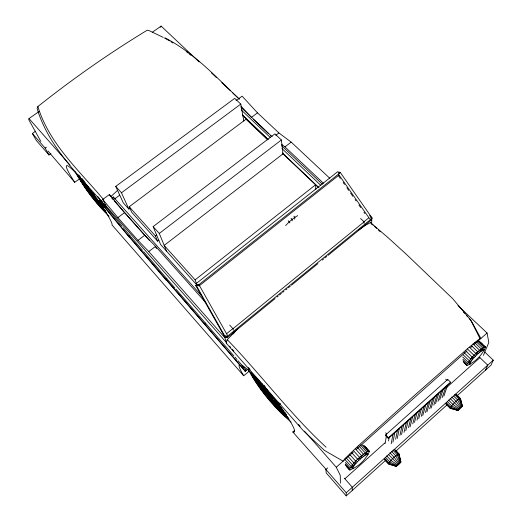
<?xml version="1.0" encoding="UTF-8"?>
<svg xmlns="http://www.w3.org/2000/svg" width="522" height="522" viewBox="0 0 522 522"><rect width="100%" height="100%" fill="white"/><g stroke="black" fill="none" stroke-linecap="round" stroke-linejoin="round"><path stroke-width="0.78" d="M386.006 459.98L346.223 495.9L346.249 492.768L325.904 469.487L327.718 467.875M445.925 403.995L450.192 408.321L457.853 410.436L459.751 409.091L462.368 406.168L460.332 398.345L456.567 394.58M462.368 406.168L460.332 398.345C456.195 400.381 452.815 404.172 450.173 407.936L450.192 408.321L450.708 408.217M272.256 399.304C273.822 398.423 271.838 400.27 269.822 397.007C269.026 395.454 265.835 393.425 266.873 391.683M352.219 490.484L352.343 487.274L344.298 478.132M364.036 223.442L364.102 221.85L360.578 218.516M370.366 217.596L371.56 218.711L371.488 219.906L328.018 255.388M371.553 224.232L371.932 217.759L369.556 215.534M272.477 399.33L269.92 395.252L266.481 392.015M105.712 204.624L105.561 206.151C79.827 176.071 48.8 147.602 37.108 108.498L37.878 106.527C72.636 78.92 109.307 53.231 147.243 30.191L148.822 30.478L163.262 37.408M385.693 434.852L385.575 435.55L388.322 438.5L450.251 382.998L450.538 382.169L447.732 379.377L385.693 434.852L388.44 437.808L388.322 438.5M285.743 416.804L281.86 411.284L284.236 412.817L288.96 418.912C281.208 414.142 275.557 406.671 269.522 399.989L269.73 398.73C264.654 392.015 258.292 385.608 255.656 377.478L253.177 374.535M385.112 443.576L386.711 433.939L385.667 432.816M294.61 219.116L294.93 217.282L297.697 215.638M388.551 440.927L389.262 436.94M391.193 443.772L393.007 434.304M392.955 442.186L394.834 432.66M470.531 363.58L467.464 365.413L466.648 365.146C470.733 357.648 477.61 350.51 485.316 346.836L485.316 347.893L483.927 350.197M395.63 439.263L397.477 430.298M484.011 349.76C478.08 352.618 472.795 358.099 469.617 363.873L469.793 364.115C475.705 361.198 480.932 355.782 484.155 350.027L482.994 348.781M397.235 438.428L399.304 428.66M399.937 435.394L401.933 426.304M103.506 210.373L100.831 206.046L103.252 208.245L106.762 213.335L101.49 208.258L94.456 200.043L91.963 196.892L92.172 195.946L84.571 185.277M401.522 434.578L403.754 424.673M404.048 432.307L406.377 422.318M405.79 430.735L408.184 420.693M408.504 427.694L410.801 418.35M410.051 426.905L412.608 416.732M39.013 111.545L29.004 118.553L28.73 119.636L40.84 141.39M412.765 423.857L415.218 414.396M414.468 422.442L417.019 412.778M416.98 420.184L419.616 410.449M353.237 468.358L350.092 470.015L349.348 469.578C353.694 461.82 360.976 455.21 368.819 451.047L369.452 451.589L367.599 454.832M418.716 418.624L421.417 408.837M421.215 416.38L424.008 406.521M352.578 468.697L352.448 468.384C355.815 462.407 361.413 457.324 367.455 454.101L367.951 454.499C364.415 460.358 358.888 466.048 352.578 468.697L351.606 467.601M422.729 415.584L425.795 404.915M425.443 412.582L428.379 402.599M426.937 411.799L430.167 400.994M237.849 328.834L227.246 339.646L226.189 343.117L303.497 430.891L324.469 450.421L343.091 461.167L344.742 458.779L358.033 446.069L414.318 395.532L468.221 348.043L479.927 338.484L480.906 338.491L471.366 321.004L469.258 318.609M429.658 408.798L432.745 398.691M431.107 408.119L434.526 397.092M433.815 405.157L437.09 394.789M435.524 403.617L438.865 393.203M437.997 401.398L441.423 390.906M439.707 399.859L443.198 389.321M447.452 380.205L447.732 379.377M442.173 397.647L445.749 387.03M443.876 396.113L447.511 385.451M483.411 355.397L488.82 342.465L487.072 332.997L457.983 305.605M485.551 370.098L487.75 365.159L479.692 357.413M484.631 351.919L493.27 360.173L491 365.178L457.194 395.702M255.656 377.478L255.884 377.021M396.257 466.387C400.824 459.765 403.558 461.376 396.257 466.387L388.642 464.025L384.982 460.026M457.853 410.436L459.758 408.015L462.375 405.992M90.985 195.039L91.768 193.753L92.257 194.393L91.467 195.672L90.985 195.039L91.618 194.569M160.202 27.314L161.122 26.1L199.117 61.877M473.996 357.759L472.971 356.774L471.718 358.164L470.622 359.469L471.647 360.461M285.632 225.582L289.266 221.785L294.93 217.282L293.873 216.238M284.236 412.817L285.273 412.608M371.292 219.044L372.179 218.196L340.266 172.43L338.954 172.11M267.597 396.837L268.934 395.578L269.528 396.302L268.178 397.555L267.597 396.837L268.288 396.257M338.882 173.722L340.266 172.43M110.768 196.677L117.476 190.465M361.909 457.722L360.917 456.626L359.397 457.944L357.864 459.36L358.849 460.456M482.915 350.047L481.891 349.068L478.583 351.43L475.77 353.942L476.795 354.934M395.656 451.262L446.936 404.961M346.249 492.768L493.27 360.173M388.44 437.808L450.538 382.169M344.859 478.778L384.838 442.93M446.623 387.526L479.94 357.655M340.416 483.15L340.253 475.307L336.272 467.242L350.255 454.792M350.98 454.147L353.414 451.98M356.337 449.377L467.007 350.862M470.655 347.613L472.403 346.053M474.224 344.435L487.072 332.997M326.38 469.689L292.803 431.981L294.643 430.389M283.355 412.674L274.474 401.255L283.355 412.674L284.059 412.073L283.1 410.814M272.719 399.8L278.715 409.059L279.414 408.465L277.717 405.757M274.18 401.359L281.025 411.095L281.41 411.401L282.108 410.801M271.531 398.58L275.466 405.816L276.158 405.222L274.141 401.235M276.588 405.999L277.169 405.509M268.178 397.555L268.869 396.968M270.683 396.218L271.081 395.878L269.522 393.979L267.492 391.95L267.094 392.283M269.822 397.007L270.213 396.674M270.585 397.849L270.977 397.516M271.368 397.144L271.76 396.811L271.081 395.878M271.277 398.54L271.668 398.208M271.916 397.973L272.314 397.633L271.76 396.811M271.845 399.036L272.699 398.306L272.314 397.633M270.416 397.823L271.283 401.222L271.877 401.894L272.569 401.307L272.053 399.265M268.249 394.71L264.608 393.073L264.067 392.361L264.758 391.774L266.213 392.427M266.468 392.25L267.088 391.689M266.664 392.714L267.062 392.387M267.662 392.779L268.06 392.446M267.049 393.386L267.447 393.053M268.354 393.471L268.752 393.138M267.603 394.208L267.995 393.875M269.124 394.312L269.522 393.979M268.275 395.121L268.667 394.795M271.283 400.152L267.669 395.839L268.249 395.35M269.92 395.252L270.318 394.913M267.088 393.157L260.928 388.068L261.626 387.481L264.784 389.934M256.596 381.119L265.404 390.567L256.596 381.119L257.294 380.531L259.441 382.776M265.757 391.174L266.116 391.748L258.742 384.805L258.383 384.238L259.075 383.65M265 389.699L255.767 379.2L256.393 378.326M79.364 178.968L74.731 182.282A37.48 4.104 52.8 0 1 79.018 176.534A37.48 4.104 52.8 0 1 112.086 224.467L112.067 225.041L243.696 375.755L249.32 371.07M246.025 369.85L246.253 370.594L245.255 371.423L245.02 370.685L246.025 369.85L238.097 360.728M275.101 298.591L227.22 337.675L226.907 336.742L371.56 218.711M276.993 297.051L278.252 296.02M279.511 294.989L281.404 293.449M282.663 292.418L283.922 291.393M285.808 289.847L287.074 288.823M288.333 287.792L290.219 286.245M291.478 285.221L317.937 263.617M322.348 260.021L323.607 258.99M324.867 257.959L326.759 256.419M226.483 333.806L232.799 328.664M363.462 222.183L368.512 218.072M233.406 330.132L232.962 328.723L364.102 221.85M226.6 342.784L224.865 337.721L226.626 336.285M205.342 323.014L204.35 323.81L204.67 324.632M361.407 456.235L363.26 454.806M198.967 286.036L338.948 175.138M283.022 154.179L281.378 139.974L274.892 133.867L153.135 226.62L160.561 244.466L197.088 285.24L195.111 279.857L315.529 184.821L315.81 189.603M196.233 283.557L337.786 171.627L339.574 173.284L197.923 285.443L196.233 283.557L196.644 284.66M174.863 287.929L166.844 278.696L165.872 279.453L245.255 371.423M282.983 153.866L164.176 245.405L195.111 279.857M267.721 139.916L245.979 119.231L129.221 206.771L131.661 212.213L157.611 241.171L158.903 240.185M155.589 246.338L144.705 235.259L124.543 212.617L109.411 194.523L102.762 199.45L117.887 217.615L137.978 240.388L148.783 251.565L155.589 246.338L205.922 302.825M281.743 144.457L284.96 146.891L291.185 142.108L329.773 178.263M157.611 241.171L155.419 235.951L156.711 234.959M166.505 251.102L159.288 233.432L281.378 139.974M137.978 240.388L144.705 235.259M275.812 135.296L278.898 132.94L291.185 142.108M142.539 250.384L129.854 235.618L128.895 236.349L166.264 280.353M243.807 121.052L240.786 104.074L234.704 98.338L115.74 186.393L123.251 202.823L128.849 209.068L130.148 208.095M117.887 217.615L124.543 212.617M278.898 132.94L257.483 112.843L251.376 117.43L240.955 106.057M96.087 198.908L101.823 207.475L102.756 207.254M114.52 199.012L119.74 195.124M98.371 202.105L97.836 202.497L99.5 204.343M97.425 202.934L93.895 196.403L96.975 202.425L97.425 202.934L98.064 202.464M236.022 100.668L242.123 96.146L257.483 112.843M100.655 205.263L100.015 205.74L94.854 197.466L99.63 205.342L100.27 204.865M201.531 295.791L113.313 196.944L111.76 198.099L113.378 199.919M128.849 209.068L121.489 192.775L240.786 104.074M94.821 196.461C93.869 197.916 92.57 194.53 91.735 194.125L92.094 193.864M94.319 196.938L94.678 196.67M94.469 196.944L94.834 196.677M94.508 199.508L92.844 195.137L94.025 198.915L94.508 199.508L95.148 199.032C96.237 197.518 86.828 186.113 90.534 192.461M129.358 237.321L99.173 200.565L100.133 199.854L122.168 226.372M96.975 202.425L97.614 201.949M90.058 191.724L90.867 191.124M90.972 191.711L91.337 191.443L93.249 193.871L94.639 196.037L94.273 196.305M91.598 192.455L91.963 192.187M91.467 193.016L91.102 193.277L89.673 191.293L87.853 187.75L89.458 188.879M92.25 193.284L92.616 193.016M92.89 194.138L93.249 193.871M91.467 195.672L92.107 195.202M92.74 194.68L92.381 194.947L94.058 197.009L96.668 199.254L95.728 197.062L92.727 192.748M86.998 188.527L92.348 195.815L92.883 195.424M93.464 194.96L93.823 194.693M93.001 195.685L93.366 195.417M93.334 195.737L93.98 195.261M93.934 195.704L94.299 195.437M93.555 196.285L93.921 196.018M94.006 196.716L94.365 196.448M89.817 191L90.215 191.6L85.765 187.796L85.36 187.202L86.006 186.732L88.231 188.625L81.765 181.31L81.556 180.906L82.202 180.429M88.029 191.052L91.2 192.983L88.486 191.685L88.029 191.052L88.668 190.582M89.51 190.471L89.875 190.204M89.66 190.465L90.025 190.197M89.53 190.693L89.895 190.426M88.486 191.685L89.125 191.215M89.967 190.687L90.332 190.419M89.719 191.117L90.078 190.856M90.417 191.111L90.776 190.843M81.765 181.31L82.411 180.834M83.422 181.728L82.881 182.119L81.282 179.033M83.155 183.744L89.386 190.334L83.155 183.744L83.801 183.274L87.03 186.582M87.879 187.855L80.766 179.15L81.334 178.413M80.766 179.15L81.419 178.674M35.679 131.166L32.384 133.495L36.325 140.49L48.964 154.982L50.928 153.579M48.964 154.982L45.14 148.098L46.465 147.152M152.444 32.168L161.122 26.1M196.794 284.725L195.665 285.482L224.714 336.912L225.739 337.688L226.835 336.925M358.301 230.248L365.746 225.106L370.483 222.62L388.479 238.032L406.912 254.84L452.77 298.741L470.596 320.006L479.927 338.484M195.665 285.482L196.637 286.134L198.334 284.992M255.793 378.359L250.899 372.793L252.687 376.734L258.37 385.608L266.527 396.355L267.479 396.002M80.89 181.225L83.879 184.201L81.106 179.17L77.145 174.452L84.832 187.176L89.49 193.649L90.319 193.512M292.803 431.981L293.586 432.19A43.45 5.39 50.8 0 0 276.653 402.051A43.45 5.39 50.8 0 0 241.745 365.172M451.445 408.432L458.075 410.39M457.853 410.272L450.173 407.936L445.892 403.604M396.191 466.27L388.479 463.764L384.283 459.177M263.63 392.694L265.3 393.242M396.544 466.283L388.479 463.764C391.069 459.778 394.743 456.13 398.945 453.892L400.909 461.99M458.075 409.901L450.656 407.095L446.362 402.756M396.361 465.95L388.844 463.027L384.636 458.433M264.067 392.361L267.695 393.993M89.347 190.902L90.704 191.541M87.096 190.386L88.518 191.059M164.704 38.099L169.559 40.86M458.492 409.365L451.589 405.888L447.289 401.542M396.74 465.441L389.686 461.892L385.471 457.292M283.394 412.093L284.431 412.648M164.887 37.806C193.903 52.663 216.082 77.015 239.396 99.193M260.889 389.086L263.238 390.528M170.903 41.714L172.919 43M103.252 208.245L105.796 211.169M397.301 464.808L390.945 460.456L386.717 455.856M459.073 408.713L452.894 404.419L448.581 400.074M291.119 422.102C273.782 407.349 258.677 389.229 247.989 369.106M84.832 187.176L86.822 188.657M258.37 385.608L261.346 387.918M260.928 388.068L266.611 392.492M272.895 397.379L274.109 398.319M273.371 398.058L274.585 398.997M186.367 51.587L188.227 53.127M189.466 54.151L190.706 55.182M278.878 408.628L281.325 410.827M85.36 187.202L89.255 190.523M109.085 216.284C95.656 203.345 84.29 188.122 75.161 171.875M256.132 382.339L259.669 385.464M82.744 184.096L85.262 186.347M370.483 222.62L373.106 225.041M260.217 384.714L263.623 387.911M279.068 408.465L280.451 409.75M211.436 72.891L216.63 77.785M221.83 82.678L230.496 90.828M232.805 93.001L239.148 98.978M374.294 226.156L376.662 228.388M378.437 230.058L380.218 231.729M258.383 384.238L265.189 390.639M273.874 398.808L276.653 401.425M274.233 399.382L278.128 403.049M284.96 146.891L323.457 183.261M240.87 107.16L272.158 136.757M281.606 145.69L322.335 184.227M253.685 119.616L268.112 133.273M270.422 135.459L271.577 136.549M241.203 109.907L270.115 137.306M281.913 148.489L320.854 185.401M242.378 114.886L268.301 139.531M282.441 152.979L318.975 187.705M242.449 115.284L263.401 135.211M263.643 135.439L267.766 139.361M282.487 153.357L317.715 186.856M479.835 341.623L485.316 346.836M481.121 343.032L482.217 344.076M484.403 346.158L485.499 347.195M397.986 464.11L388.251 454.277M478.733 341.088L484.775 346.836M477.291 340.912L483.894 347.195M476.097 341.603L482.706 347.906M483.137 349.055L484.155 350.027M482.569 348.787L483.594 349.766M474.642 342.621L481.258 348.944M480.971 349.616L482.002 350.595M472.984 343.926L479.607 350.262M479.855 350.412L480.886 351.397M326.106 447.217C290.239 414.161 261.098 374.692 227.246 339.646M478.583 351.43L479.614 352.415M471.744 345.995L477.806 351.808M477.206 352.624L478.23 353.609M469.33 347.176L475.947 353.531M474.341 355.345L475.366 356.337M467.477 348.996L474.08 355.358M254.221 379.357L258.246 383.233M465.709 350.843L472.299 357.211M471.718 358.164L472.736 359.156M464.091 352.657L470.668 359.025M470.759 361.622L469.741 360.637L469.095 361.622L470.107 362.607M463.236 354.888L469.252 360.722M459.758 408.015L450.114 398.501M469.728 363.364L468.71 362.379L468.606 362.888L469.793 364.115M469.226 363.103L470.237 364.082M462.649 356.931L468.103 362.235M462.916 359.273L467.268 363.508M462.981 360.793L466.779 364.486M463.406 361.981L466.648 365.146M464.182 362.829L466.877 365.459M291.028 218.313L292.079 219.357L292.248 220.845M288.216 220.734L289.906 222.855M445.69 379.187L446.754 380.251M456.574 394.991L460.326 398.749M455.53 394.117L459.836 398.423L462.159 406.038M454.577 394.671L458.89 398.991L461.735 406.299M453.807 396.198L457.585 399.989L461.161 406.742M451.726 396.974L456.045 401.314L460.476 407.336M252.687 376.734L257.105 381.275M99.63 205.342L100.015 205.74M274.585 399.989L279.622 405.281M274.8 400.426L279.283 405.131M79.318 178.615L82.704 182.256M395.245 449.905L398.945 453.892L400.85 461.872M395.395 450.199L399.082 454.173M394.071 449.54L398.299 454.101L400.563 461.97M392.975 450.218L397.209 454.792L400.08 462.283M391.539 451.308L395.78 455.895L399.447 462.779M389.914 452.711L394.149 457.305L398.723 463.412M251.571 374.522L256.282 379.638M364.584 445.925L369.328 451.138M365.772 447.543L368.93 451.008M363.534 445.246L368.819 451.047M362.118 444.92L367.945 451.328M360.369 444.959L366.738 451.961M366.868 453.076L367.847 454.16M366.966 453.422L367.951 454.499M366.47 453.011L367.455 454.101M365.791 453.233L366.777 454.316M358.868 445.912L365.243 452.933M364.858 453.722L365.844 454.812M357.139 447.165L363.514 454.205M363.703 454.473L364.695 455.569M362.372 455.458L363.364 456.548M355.241 448.672L361.622 455.732M153.135 226.62L159.288 233.432M115.74 186.393L121.489 192.775M353.792 450.962L359.638 457.448M359.397 457.944L360.382 459.047M351.808 452.789L357.648 459.282M92.172 195.946L99.324 204.474M129.221 206.771L155.419 235.951M356.389 460.809L357.374 461.911M349.362 454.081L355.723 461.174M356.004 463.34L355.019 462.244L353.818 463.595L354.803 464.697M272.197 401.209L274.435 403.708M348.128 456.528L353.949 463.034M229.726 325.095L232.962 328.723M353.812 465.924L352.833 464.821L352.096 465.872L353.074 466.968M346.582 458.29L352.383 464.795M351.639 466.701L352.611 467.803M345.31 459.889L351.104 466.394M114.462 201.133L149.618 240.603M155.563 247.284L156.646 248.498M351.469 467.288L352.448 468.384M345.42 462.44L350.151 467.751M345.368 464.11L349.557 468.828M348.533 468.26L350.092 470.015M345.172 464.874L349.348 469.578M346.406 466.459L349.531 469.983M225.641 335.313L226.907 336.742M226.378 336.729L227.22 337.675M148.783 251.565L224.865 337.721M29.004 118.553L69.974 165.043M78.6 174.831L80.218 176.664M81.837 178.498L83.99 180.945M97.464 196.239L99.624 198.686M100.7 199.913L102.319 201.746M105.013 204.807L226.842 343.058M229.536 346.119L230.613 347.339M232.231 349.172L233.849 351.012M248.407 367.527L250.025 369.361M264.041 385.269L265.117 386.489M279.668 403.01L280.751 404.23M298.538 424.419L300.157 426.252M304.47 431.146L336.272 467.242M463.471 312.032L464.521 313.226M466.629 315.621L467.679 316.815M83.279 181.656L84.897 183.496M262.044 384.747L263.068 385.915M78.059 176.338L81.771 180.56M81.556 180.906L88.557 188.866M255.689 378.92L264.928 389.425M274.97 400.844L283.955 411.055M275.035 401.111L282.428 409.516M103.8 199.893C79.435 170.733 49.264 143.981 37.878 106.527M32.384 133.495L45.14 148.098M346.223 495.9L326.204 472.939L325.904 469.487M175.934 289.155L233.869 355.86M234.926 357.074L237.04 359.508M242.515 366.287L243.585 367.514M245.183 369.361L246.253 370.594M245.02 370.685L128.895 236.349L99.173 200.565M143.596 251.617L166.844 278.696M269.73 398.73L271.094 400.315M96.955 201.466L92.348 195.815M48.031 151.034L74.757 182.328M90.821 190.393L91.565 191.274M123.192 227.605L129.854 235.618M266.527 396.355L269.522 399.989M270.416 394.182L271.016 394.919M280.177 406.136L281.162 407.343M265.019 389.118L255.741 377.804L264.935 389.21M275.016 401.314L284.405 412.772L274.924 401.392M81.837 179.033L82.854 180.279M80.682 178.889L88.388 188.481M97.033 198.915L100.113 202.686M98.129 200.415L101.725 204.813M284.934 412.935L286.428 414.788M79.351 176.41L81.106 179.17M267.669 395.839L263.434 390.371M81.562 179.098L88.283 188.018L81.04 178.563M102.377 206.262L96.603 198.725L103.761 208.219M271.714 395.8L272.275 396.531M280.699 407.675L281.658 408.935M257.255 378.502L265.45 389.229M257.026 378.411L265.209 389.125M89.49 193.649L91.963 196.892M90.684 192.748L91.807 194.256M283.198 412.263L287.55 418.135M262.957 389.712L259.865 385.308M84.068 181.649L85.445 183.555M86.358 184.827L88.642 188.005M84.355 182.211L85.269 183.483M86.182 184.749L88.466 187.927M280.281 408.204L281.652 410.155M261.522 383.115L266.187 389.751M274.102 401.007L281.41 411.401M262.083 384.159L265.815 389.464M338.497 175.816L340.351 178.459M343.13 182.426L344.513 184.41M346.83 187.718L348.683 190.367M350.53 193.01L352.846 196.318M355.162 199.626L356.089 200.95M358.862 204.918L360.715 207.56M363.951 212.193L364.878 213.511M338.419 174.152L369.935 219.233M87.089 185.271L87.937 186.543M95.937 198.504L102.116 207.736M87.22 185.662L88.499 187.568M280.255 409.92L283.577 414.951M102.149 207.319L105.281 212.076M265.143 387.389L267.186 390.652M273.626 400.935L278.715 409.059M264.661 386.939L266.703 390.195M243.696 375.755L243.67 375.709A43.45 5.39 50.8 0 1 239.507 364.624M281.11 412.634L278.415 408.197L276.399 406.168L278.409 409.907M98.671 201.981L99.461 203.293M99.682 205.107L101.49 208.258M196.637 286.134L225.739 337.688M198.902 284.614L227.527 335.457M266.749 389.184L267.819 391.278M97.04 200.455L97.718 201.792M97.66 202.627L99.271 205.792M267.316 389.777L268.386 391.872M272.425 399.839L275.466 405.816M102.762 199.45L105.946 205.864M109.411 194.523L110.096 195.959M113.313 196.944L114.214 198.849M275.531 406.847L274.239 403.871L272.001 401.379L272.543 403.513M95.891 200.559L96.909 203.032M233.053 332.488L233.497 333.91M233.843 331.542L234.287 332.958M399.513 457.879L400.739 462.316M270.84 397.823L271.877 401.894M94.045 198.314L94.456 200.043M264.452 388.923C266.403 393.999 270.546 398.397 274.709 401.888L275.146 401.529L274.813 400.707L271.936 396.394L267.779 391.5L264.452 388.923M96.407 198.797L103.584 208.774L96.407 198.797"/></g></svg>
